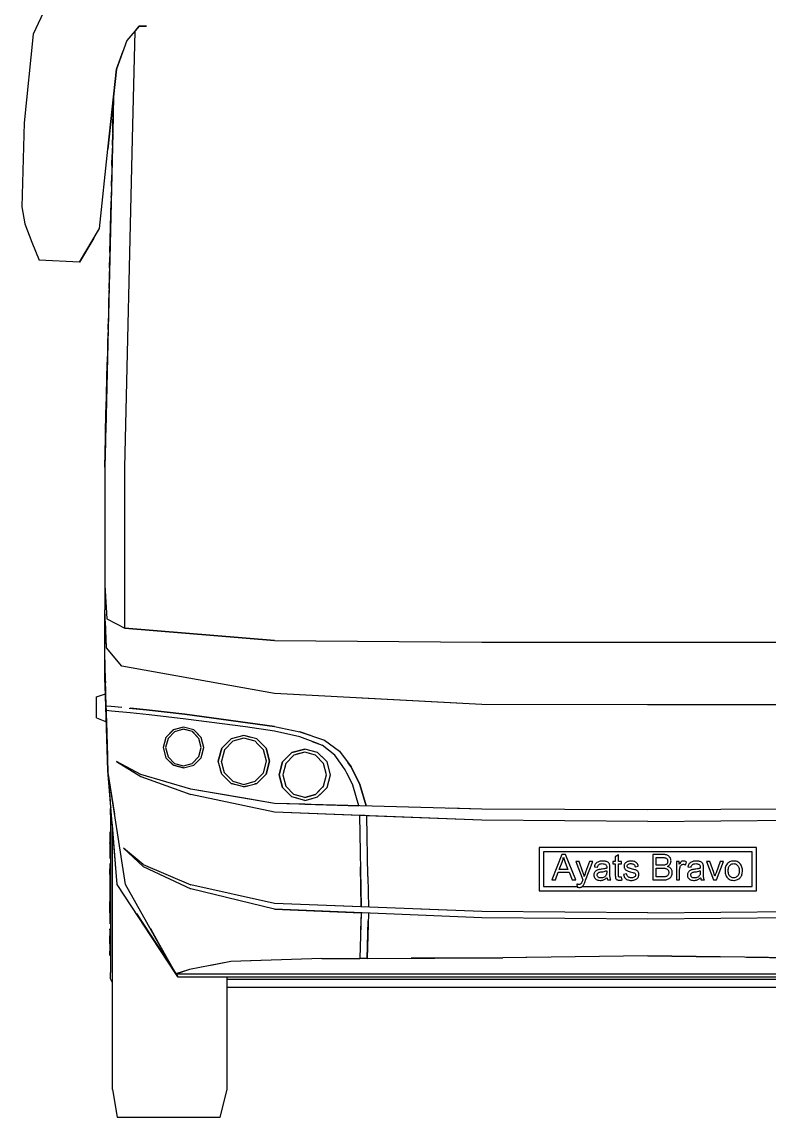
# Model space of a CAD drawing. Header units: millimetres. Extents: x 35403 to 155690, y 202798 to 276657.
# Drawn here: x 90919 to 92637, y 211573 to 214088 of the extents above; entities that cross this region are included whole.
import ezdxf

# ---------------------------------------------------------------- set-up
doc = ezdxf.new("R2010")
doc.units = ezdxf.units.MM

# ---------------------------------------------------------------- blocks, each defined once
blk = doc.blocks.new('A$C615F10F8')
for p, q in [((60.9, 2561.8), (26.2, 2487)), ((269.6, 2505.1), (241.3, 2472.1)), ((254.4, 2246.4), (260.2, 2494.1)), ((254.4, 2246.4), (260.2, 2494.1)), ((260.2, 2494.2), (269.6, 2505.2)), ((286.6, 2505.4), (269.6, 2505.1)), ((269.6, 2505.2), (286.6, 2505.4)), ((26.2, 2487), (5.3, 2283.7)), ((241.3, 2472.1), (217.2, 2406.7)), ((217.1, 2406.7), (232.6, 2448.5)), ((217.2, 2406.7), (197.9, 2222.7)), ((197.9, 2222.7), (217.1, 2406.7)), ((210.4, 2341.7), (192.7, 1577.9)), ((210.6, 2344.4), (208.7, 2260.6)), ((208.7, 2260.7), (210.6, 2344.2)), ((209.9, 2337.6), (209.7, 2326.3)), ((209.2, 2305.1), (208.6, 2279.3)), ((5.3, 2283.7), (0, 2090.5)), ((208.7, 2260.6), (190.7, 1492)), ((208.7, 2260.6), (190.7, 1492.1)), ((208.1, 2258.1), (207.5, 2232.3)), ((208.7, 2260.6), (208.7, 2260.7)), ((208.7, 2260.6), (208.7, 2259.3)), ((236.7, 1492), (254.4, 2246.4)), ((236.8, 1492), (254.4, 2246.4)), ((178.3, 2040.5), (197.9, 2222.7)), ((207, 2211), (206.3, 2185.2)), ((205.9, 2164), (205.3, 2138.2)), ((205.9, 2142.6), (205.9, 2141.1)), ((204.8, 2116.9), (204.2, 2091.2)), ((205.2, 2113.7), (204.3, 2075.5)), ((205.2, 2112.6), (205.3, 2114.8)), ((0, 2090.5), (7, 2051.5)), ((202.2, 1985.9), (205, 2102.8)), ((203.7, 2069.9), (203.1, 2044.1)), ((204.3, 2075.5), (203.2, 2024.9)), ((7, 2051.5), (22.6, 2009.2)), ((132.3, 1963.4), (178.3, 2040.5)), ((165.4, 2018.8), (132.3, 1963.3)), ((202.6, 2022.9), (202, 1997.1)), ((22.6, 2009.2), (39.6, 1967.7)), ((39.6, 1967.6), (39.4, 1968.3)), ((132.3, 1963.3), (39.6, 1967.6)), ((202.3, 1985.9), (200.9, 1927.8)), ((201.5, 1975.8), (200.9, 1950)), ((200.9, 1927.8), (199.6, 1870.9)), ((200.4, 1928.8), (199.8, 1903)), ((200.9, 1928.8), (200.9, 1927.8)), ((199.6, 1870.9), (196.3, 1733.4)), ((199.3, 1881.8), (198.7, 1856)), ((198.2, 1834.7), (197.6, 1809)), ((197.1, 1787.7), (196.5, 1761.9)), ((196, 1740.7), (195.4, 1714.9)), ((196.3, 1733.4), (195.2, 1685.5)), ((195.4, 1694.2), (196.3, 1733.4)), ((190.7, 1492.9), (195.4, 1694.2)), ((194.9, 1693.6), (194.3, 1667.8)), ((194.7, 1662.5), (194.7, 1663.7)), ((193.2, 1640.4), (191.7, 1577.7)), ((193.8, 1646.6), (193.2, 1620.8)), ((192.7, 1599.5), (192.1, 1573.7)), ((192.5, 1566.7), (192.2, 1556.2)), ((192.5, 1566.8), (192.5, 1566.7)), ((192.7, 1577.9), (192.7, 1575.9)), ((191.6, 1552.5), (191, 1526.8)), ((192, 1546.2), (191, 1506.2)), ((192.2, 1556.2), (192, 1546.2)), ((192.3, 1559.1), (192.3, 1558.3)), ((190.7, 1492.9), (190.9, 1499.4)), ((190.7, 1492.9), (190.7, 1492.1)), ((190.7, 1492.1), (190.7, 1492)), ((190.7, 1492.1), (190.7, 1492.1)), ((190.7, 1492), (190.7, 1492)), ((190.7, 1492), (190.7, 1492)), ((190.7, 1492), (190.7, 1221.5)), ((190.9, 1499.4), (191, 1506.2)), ((236.7, 1122.6), (236.7, 1492)), ((236.8, 1122.6), (236.8, 1492)), ((190.7, 1221.5), (195.4, 1144.3)), ((190.7, 1221.5), (190.7, 1165.2)), ((190.7, 1066.1), (190.7, 1165.2)), ((194.5, 1077.4), (190.7, 1165.2)), ((190.7, 1066), (190.7, 1165)), ((194.5, 1077.4), (191.9, 1138.6)), ((195.4, 1144.3), (236.7, 1122.6)), ((236.7, 1122.6), (580.8, 1094.5)), ((580.8, 1094.6), (236.8, 1122.6)), ((580.8, 1094.6), (1057.2, 1090.8)), ((580.8, 1094.5), (1057.2, 1090.8)), ((1057.2, 1090.8), (1224.8, 1090.6)), ((1057.2, 1090.8), (1438.4, 1090.4)), ((1438.4, 1090.4), (1819.6, 1090.8)), ((190.7, 1015.5), (190.7, 1066.1)), ((193.9, 944), (190.7, 1066)), ((229.9, 1035.4), (194.5, 1077.4)), ((229.9, 1035.4), (194.5, 1077.4)), ((190.1, 1042.9), (190.1, 1017.1)), ((580.8, 972.5), (229.9, 1035.4)), ((580.8, 972.6), (229.9, 1035.4)), ((190.7, 1015.5), (190.7, 1015.4)), ((190.7, 1015.5), (190.7, 1015.5)), ((190.7, 1015.5), (190.7, 1015.5)), ((197.8, 795.6), (190.7, 1015.4)), ((190.7, 1015.4), (190.7, 1015.3)), ((190.7, 1015.4), (192.5, 997.2)), ((197.8, 795.6), (190.7, 1015.3)), ((191, 1007.1), (190.7, 1015.3)), ((191, 1007.1), (191, 1007.4)), ((191, 1007.4), (191, 1007.4)), ((191, 1007.1), (192, 974.3)), ((192.1, 972.4), (191, 1007.1)), ((191.6, 1006.4), (192.2, 972.5)), ((190.7, 995.8), (191.4, 972.2)), ((192, 987), (191.8, 995.5)), ((192, 987), (192.2, 976)), ((171.2, 965.3), (192.1, 972.4)), ((171.2, 916.7), (171.2, 965.3)), ((191.9, 977.7), (191.9, 977.6)), ((192.1, 972.4), (193.2, 972.8)), ((192.1, 972.5), (192.1, 972.4)), ((580.8, 972.6), (580.9, 972.5)), ((1057.2, 947.5), (580.8, 972.5)), ((1057.2, 947.5), (781.2, 962)), ((205.2, 943), (193.9, 944)), ((194.2, 933.6), (194, 944)), ((194.2, 907.8), (194.2, 934)), ((206.3, 932.5), (194.2, 933.6)), ((199.9, 933.1), (194.2, 933.6)), ((197.8, 795.6), (194.2, 933.6)), ((230, 940.6), (205.2, 943)), ((206.3, 932.5), (206.2, 932.5)), ((248.5, 928.4), (206.3, 932.5)), ((248.5, 928.4), (206.3, 932.5)), ((246.7, 939.1), (286, 935)), ((286, 935.1), (248.7, 938.9)), ((374.2, 925.1), (286, 935.1)), ((286, 935), (374.1, 925)), ((1438.4, 947.1), (1057.2, 947.5)), ((1438.4, 947.1), (1057.2, 947.5)), ((1438.4, 947.1), (1819.6, 947.5)), ((1819.6, 947.5), (1438.4, 947.1)), ((171.2, 916.7), (194.2, 907.4)), ((194.2, 908.3), (195.6, 865)), ((195.6, 865), (194.2, 908.2)), ((194.2, 907.8), (196.8, 827.9)), ((194.2, 907.4), (194.2, 907.8)), ((292.4, 923.7), (248.5, 928.4)), ((292.4, 923.7), (248.5, 928.4)), ((376.7, 913.8), (292.4, 923.7)), ((376.7, 913.8), (292.4, 923.7)), ((374.1, 925), (580.8, 897.3)), ((580.8, 897.3), (374.2, 925.1)), ((513.6, 896), (376.7, 913.8)), ((513.6, 896), (376.7, 913.8)), ((193.7, 901.7), (194.6, 876)), ((348.1, 889.2), (330.9, 872)), ((348, 889.2), (330.9, 872)), ((350.9, 885), (335.9, 869.6)), ((350.9, 885), (335.9, 869.6)), ((371.4, 895.5), (348, 889.2)), ((371.5, 895.4), (348.1, 889.2)), ((371.4, 890.7), (350.9, 885)), ((371.4, 890.8), (362.7, 888.3)), ((394.9, 889.2), (371.4, 895.5)), ((391.9, 885.2), (371.4, 890.8)), ((372.8, 890.4), (371.4, 890.7)), ((394.9, 889.2), (371.5, 895.4)), ((391.9, 885.2), (372.8, 890.4)), ((406.9, 869.8), (391.9, 885.2)), ((406.8, 869.8), (391.9, 885.2)), ((406.9, 869.8), (391.9, 885.1)), ((412, 872), (394.9, 889.2)), ((405.5, 878.6), (394.9, 889.2)), ((580.8, 886.1), (513.6, 896)), ((580.8, 886.1), (513.6, 896)), ((580.8, 897.3), (638.7, 884.7)), ((638.7, 873.2), (580.8, 886.1)), ((580.8, 886.1), (580.9, 886.1)), ((638.7, 884.7), (695.5, 865.4)), ((663.1, 876.4), (638.7, 884.7)), ((195.7, 864), (195.6, 865)), ((195.6, 865), (197.8, 795.6)), ((196.3, 855.6), (195.6, 865)), ((330.9, 872), (324.7, 848.6)), ((335.9, 869.6), (330.4, 848.6)), ((335.9, 869.6), (330.4, 848.6)), ((335.9, 869.6), (330.4, 848.6)), ((330.9, 872), (330.9, 872)), ((337.5, 871.2), (335.9, 869.6)), ((412.3, 848.8), (406.8, 869.8)), ((412.3, 848.8), (406.9, 869.8)), ((412.3, 848.8), (406.9, 869.8)), ((418.3, 848.6), (412, 872)), ((418.3, 848.6), (413.8, 865.3)), ((480.8, 868.5), (459.2, 846.9)), ((459.2, 846.9), (470.6, 858.3)), ((484.6, 863.3), (465.7, 843.8)), ((510.3, 876.4), (480.8, 868.5)), ((510.3, 870.4), (484.6, 863.3)), ((539.7, 868.5), (510.2, 876.4)), ((526.1, 872.1), (510.3, 876.4)), ((527.5, 865.6), (510.3, 870.4)), ((536.1, 863.3), (510.3, 870.4)), ((542.4, 856.7), (536.1, 863.3)), ((539.7, 868.5), (561.3, 846.9)), ((554.9, 843.8), (542.4, 856.7)), ((561.3, 846.9), (546, 862.3)), ((682, 857.2), (638.7, 873.2)), ((667, 862.8), (690.3, 854.2)), ((695.5, 865.4), (729.9, 840.2)), ((195.3, 854.7), (196.1, 828.9)), ((196.6, 832.3), (196.7, 832.2)), ((324.7, 848.6), (324.6, 848.6)), ((324.6, 848.6), (330.9, 825.2)), ((324.7, 848.6), (330.9, 825.2)), ((330.4, 848.6), (335.9, 827.6)), ((330.4, 848.6), (335.9, 827.6)), ((330.4, 848.6), (335.9, 827.6)), ((406.7, 827.8), (412.3, 848.8)), ((406.7, 827.8), (412.3, 848.8)), ((412, 825.2), (418.3, 848.6)), ((413.2, 829.7), (418.3, 848.6)), ((459.2, 846.9), (451.2, 817.4)), ((451.3, 817.4), (459.2, 846.9)), ((465.7, 843.8), (458.8, 817.2)), ((465.8, 843.8), (458.9, 817.2)), ((465.8, 843.8), (465.8, 843.8)), ((561.8, 817.3), (554.9, 843.8)), ((561.8, 817.3), (554.9, 843.8)), ((569.2, 817.4), (561.3, 846.9)), ((561.3, 846.9), (569.2, 817.4)), ((620.7, 837.3), (599.1, 815.7)), ((620.7, 837.2), (599.1, 815.7)), ((624.9, 831.1), (606.4, 812.1)), ((624.8, 831.1), (607.4, 813)), ((650.2, 845.1), (620.7, 837.2)), ((620.7, 837.3), (650.2, 845.1)), ((624.9, 831.1), (624.8, 831.1)), ((650, 838.1), (624.9, 831.1)), ((650, 838.1), (631.9, 833.1)), ((675.1, 831.1), (650, 838.1)), ((661.5, 834.9), (650, 838.1)), ((650, 838.1), (650, 838.1)), ((679.7, 837.2), (650.2, 845.1)), ((679.6, 837.3), (650.2, 845.1)), ((693.5, 812.1), (675.1, 831.1)), ((701.2, 815.7), (679.6, 837.3)), ((696.7, 820.2), (679.7, 837.2)), ((719.1, 831.1), (690.3, 854.2)), ((736.3, 807.3), (719.1, 831.1)), ((729.9, 840.2), (756.9, 804.3)), ((196.8, 827.6), (196.8, 827.9)), ((196.8, 827.9), (196.8, 827.5)), ((196.8, 827.5), (196.8, 827.1)), ((196.8, 807.7), (198.3, 781.9)), ((273.2, 786.9), (217.8, 816.7)), ((217.8, 816.7), (273.2, 781.9)), ((348.1, 808.1), (330.9, 825.2)), ((330.9, 825.2), (348, 808.1)), ((350.8, 812.2), (335.9, 827.6)), ((350.8, 812.2), (335.9, 827.6)), ((371.4, 801.8), (348, 808.1)), ((348.1, 808.1), (371.5, 801.8)), ((350.8, 812.2), (371.3, 806.7)), ((350.8, 812.2), (350.8, 812.2)), ((371.3, 806.7), (391.7, 812.3)), ((371.4, 801.8), (394.9, 808.1)), ((371.5, 801.8), (394.9, 808.1)), ((391.7, 812.3), (406.7, 827.8)), ((391.7, 812.3), (406.7, 827.8)), ((391.7, 812.3), (391.7, 812.4)), ((391.7, 812.3), (391.7, 812.3)), ((394.9, 808.1), (412, 825.2)), ((406.5, 827.5), (406.7, 827.8)), ((412, 825.2), (412, 825.2)), ((451.2, 817.4), (451.2, 817.4)), ((454.1, 807), (451.3, 817.4)), ((459.2, 787.9), (454.1, 807)), ((465.7, 790.6), (458.8, 817.2)), ((462.1, 804.7), (458.9, 817.2)), ((554.9, 790.7), (561.8, 817.3)), ((554.9, 790.7), (561.8, 817.3)), ((561.3, 787.9), (569.2, 817.4)), ((569.2, 817.4), (561.3, 787.9)), ((599.1, 815.7), (591.2, 786.2)), ((591.2, 786.2), (599.1, 815.7)), ((606.4, 812.1), (599.7, 786)), ((700.2, 786.1), (693.5, 812.1)), ((700.2, 786), (693.5, 812.1)), ((709.1, 786.2), (701.2, 815.7)), ((743.1, 797.8), (726.9, 820.3)), ((756.9, 804.3), (749.3, 814.3)), ((213.4, 695.7), (197.8, 795.6)), ((200.8, 759.1), (197.8, 795.6)), ((197.8, 795.6), (197.8, 795.6)), ((238.4, 534.4), (197.8, 795.6)), ((219.2, 534.4), (197.8, 795.6)), ((387.9, 752.8), (273.2, 786.9)), ((273.2, 781.9), (387.9, 740.7)), ((459.2, 787.9), (456.8, 796.7)), ((459.2, 787.9), (480.8, 766.4)), ((480.8, 766.3), (459.2, 787.9)), ((465.7, 790.7), (462.1, 804.7)), ((465.7, 790.7), (473, 783.1)), ((465.7, 790.6), (484.5, 771.2)), ((484.5, 771.2), (473, 783.1)), ((536, 771.2), (554.9, 790.7)), ((536, 771.2), (548.2, 783.8)), ((539.7, 766.4), (561.3, 787.9)), ((539.7, 766.3), (561.3, 787.9)), ((591.2, 786.2), (599.1, 756.7)), ((599.1, 756.7), (591.2, 786.2)), ((599.7, 786), (599.7, 786)), ((599.7, 786), (606.4, 760)), ((693.5, 760), (700.2, 786.1)), ((693.5, 760), (700.2, 786)), ((700.2, 786.1), (700.2, 786.1)), ((701.2, 756.7), (709.1, 786.2)), ((760.2, 762.3), (743.1, 797.8)), ((760.2, 762.3), (747.2, 789.3)), ((756.9, 804.3), (776.4, 764)), ((776.4, 764), (756.9, 804.3)), ((200, 760.6), (202.1, 734.8)), ((480.8, 766.4), (488.2, 764.3)), ((510.2, 758.4), (480.8, 766.3)), ((484.5, 771.2), (510.3, 764.1)), ((519.9, 761), (510.2, 758.4)), ((510.3, 764.1), (536, 771.2)), ((510.3, 764.1), (536, 771.2)), ((510.3, 758.4), (539.7, 766.4)), ((539.7, 766.3), (535.3, 765.2)), ((599.1, 756.7), (620.7, 735.1)), ((620.7, 735.1), (599.1, 756.7)), ((606.4, 760), (624.8, 740.9)), ((675.1, 741), (693.5, 760)), ((675.1, 740.9), (693.5, 760)), ((684.4, 739.9), (701.2, 756.7)), ((691.6, 758), (693.5, 760)), ((699.2, 754.6), (701.2, 756.7)), ((774.2, 715.1), (760.2, 762.3)), ((774.2, 715.1), (760.2, 762.3)), ((790.9, 714.6), (776.4, 764)), ((776.4, 764), (790.9, 714.6)), ((202.7, 736.4), (202.7, 736.7)), ((204.7, 711.3), (202.7, 736.4)), ((506.3, 732.9), (387.9, 752.8)), ((580.8, 720.4), (387.9, 752.8)), ((580.8, 700.1), (387.9, 740.7)), ((580.8, 720.4), (506.3, 732.9)), ((650.2, 727.2), (620.7, 735.1)), ((631.6, 732.2), (620.7, 735.1)), ((650, 733.9), (624.8, 741)), ((639.6, 736.8), (624.8, 740.9)), ((650, 734), (639.6, 736.8)), ((650, 733.9), (675.1, 741)), ((675.1, 740.9), (650, 734)), ((650, 734), (675.1, 740.9)), ((650.2, 727.2), (674.4, 733.7)), ((665.1, 731.2), (679.6, 735.1)), ((675.1, 740.9), (685.8, 752)), ((679.6, 735.1), (692.9, 748.4)), ((204.7, 711.4), (203.3, 708.8)), ((203.3, 693.9), (203.3, 708.8)), ((650.5, 718.5), (580.8, 720.4)), ((1057.2, 707.4), (580.8, 720.4)), ((650.2, 727.2), (656.3, 728.9)), ((650.5, 718.5), (774.2, 715.1)), ((1057.2, 707.4), (979.4, 709.5)), ((1438.4, 705.6), (1057.2, 707.4)), ((1819.6, 707.4), (1438.4, 705.6)), ((203.3, 693.9), (203.3, 651.5)), ((775.8, 692.8), (580.8, 700.1)), ((1057.2, 682.2), (580.8, 700.1)), ((788, 692.3), (775.8, 692.8)), ((775.8, 692.8), (779.8, 482.9)), ((1057.2, 682.2), (792.5, 692.1)), ((795.3, 552.2), (792.5, 692.1)), ((1438.4, 679), (1057.2, 682.2)), ((1438.4, 679), (1819.6, 682.2)), ((202.3, 655.1), (202.3, 645.1)), ((208.1, 670.7), (207.6, 676.8)), ((208, 670.7), (207.9, 672.6)), ((216.2, 571.5), (208, 670.7)), ((208.4, 513), (208.4, 666.4)), ((202.3, 645.1), (202.3, 630.1)), ((202.3, 628), (202.3, 630.1)), ((203.3, 651.5), (203.3, 588)), ((202.3, 628), (202.3, 609.7)), ((202.3, 609.7), (202.3, 593.6)), ((278.7, 575.7), (233.2, 617.8)), ((278.7, 580.2), (233.2, 617.8)), ((1688.4, 619.4), (1188.4, 619.4)), ((1188.4, 619.4), (1188.4, 519.9)), ((1678.4, 609.3), (1198.4, 609.3)), ((1198.4, 609.3), (1198.4, 529.8)), ((1678.4, 529.8), (1678.4, 609.3)), ((1688.4, 519.9), (1688.4, 619.4)), ((202.3, 582.2), (202.3, 572.9)), ((203.3, 588), (203.3, 513)), ((278.7, 580.2), (387.9, 533.1)), ((1240.7, 603.2), (1218, 544.6)), ((1235, 568.6), (1241.5, 585.8)), ((1249.1, 603.2), (1240.7, 603.2)), ((1241.5, 585.8), (1242.2, 588)), ((1242.2, 588), (1242.9, 590.3)), ((1242.9, 590.3), (1243.6, 592.5)), ((1243.6, 592.5), (1244.1, 594.8)), ((1244.1, 594.8), (1244.6, 597)), ((1244.6, 597), (1245.1, 595.4)), ((1245.1, 595.4), (1245.7, 593.6)), ((1245.7, 593.6), (1246.4, 591.6)), ((1246.4, 591.6), (1247.1, 589.5)), ((1247.1, 589.5), (1247.9, 587.3)), ((1247.9, 587.3), (1248.8, 584.9)), ((1248.8, 584.9), (1255, 568.6)), ((1273.1, 544.6), (1249.1, 603.2)), ((1280.4, 587.1), (1272.7, 587.1)), ((1272.7, 587.1), (1288.9, 544.5)), ((1289.3, 562.5), (1280.4, 587.1)), ((1304.5, 587.1), (1295.4, 562.3)), ((1295.6, 543.8), (1311.7, 587.1)), ((1311.7, 587.1), (1304.5, 587.1)), ((1316.9, 579), (1316.1, 577.1)), ((1317.7, 580.7), (1316.9, 579)), ((1318.8, 582.2), (1317.7, 580.7)), ((1320, 583.5), (1318.8, 582.2)), ((1321.5, 584.7), (1320, 583.5)), ((1323.2, 585.7), (1321.5, 584.7)), ((1325.1, 586.5), (1323.2, 585.7)), ((1324.1, 577.8), (1325.1, 579.2)), ((1326.9, 587), (1325.1, 586.5)), ((1325.1, 579.2), (1326.3, 580.3)), ((1326.3, 580.3), (1327.6, 581)), ((1328.7, 587.5), (1326.9, 587)), ((1327.6, 581), (1329.3, 581.6)), ((1330.6, 587.8), (1328.7, 587.5)), ((1329.3, 581.6), (1331.4, 581.9)), ((1332.7, 587.9), (1330.6, 587.8)), ((1331.4, 581.9), (1333.8, 582)), ((1334.8, 588), (1332.7, 587.9)), ((1333.8, 582), (1335.9, 581.9)), ((1336.9, 587.9), (1334.8, 588)), ((1335.9, 581.9), (1337.7, 581.6)), ((1338.9, 587.8), (1336.9, 587.9)), ((1337.7, 581.6), (1339.4, 581.1)), ((1340.6, 587.5), (1338.9, 587.8)), ((1339.4, 581.1), (1340.8, 580.5)), ((1342.3, 587.2), (1340.6, 587.5)), ((1340.8, 580.5), (1342, 579.6)), ((1342, 579.6), (1342.9, 578.5)), ((1343.7, 586.7), (1342.3, 587.2)), ((1342.9, 578.5), (1343.5, 577.2)), ((1345.3, 586), (1343.7, 586.7)), ((1346.7, 585.3), (1345.3, 586)), ((1347.8, 584.4), (1346.7, 585.3)), ((1348.7, 583.5), (1347.8, 584.4)), ((1349.5, 582.5), (1348.7, 583.5)), ((1350.1, 581.3), (1349.5, 582.5)), ((1350.6, 580), (1350.1, 581.3)), ((1351, 578.6), (1350.6, 580)), ((1351.1, 577.5), (1351, 578.6)), ((1363.7, 587.1), (1358.3, 587.1)), ((1358.3, 587.1), (1358.3, 581.4)), ((1358.3, 581.4), (1363.7, 581.4)), ((1370.9, 601.9), (1363.7, 597.6)), ((1363.7, 597.6), (1363.7, 587.1)), ((1363.7, 581.4), (1363.7, 557)), ((1370.9, 587.1), (1370.9, 601.9)), ((1378.1, 587.1), (1370.9, 587.1)), ((1370.9, 556.6), (1370.9, 581.4)), ((1370.9, 581.4), (1378.1, 581.4)), ((1378.1, 581.4), (1378.1, 587.1)), ((1384.4, 579.8), (1384, 578.5)), ((1385, 581), (1384.4, 579.8)), ((1385.7, 582.2), (1385, 581)), ((1386.6, 583.2), (1385.7, 582.2)), ((1387.5, 584.2), (1386.6, 583.2)), ((1388.6, 585), (1387.5, 584.2)), ((1389.5, 585.6), (1388.6, 585)), ((1390.6, 586.2), (1389.5, 585.6)), ((1391.8, 586.7), (1390.6, 586.2)), ((1390.9, 578), (1391.6, 579.3)), ((1391.6, 579.3), (1392.8, 580.4)), ((1393.2, 587.1), (1391.8, 586.7)), ((1392.8, 580.4), (1394.1, 581.1)), ((1394.7, 587.5), (1393.2, 587.1)), ((1394.1, 581.1), (1395.7, 581.7)), ((1396.2, 587.8), (1394.7, 587.5)), ((1395.7, 581.7), (1397.6, 582)), ((1397.8, 587.9), (1396.2, 587.8)), ((1397.6, 582), (1400, 582.1)), ((1399.4, 588), (1397.8, 587.9)), ((1401.4, 587.9), (1399.4, 588)), ((1400, 582.1), (1401.9, 581.9)), ((1403.3, 587.8), (1401.4, 587.9)), ((1401.9, 581.9), (1403.7, 581.6)), ((1405, 587.5), (1403.3, 587.8)), ((1403.7, 581.6), (1405.2, 581)), ((1406.7, 587.1), (1405, 587.5)), ((1405.2, 581), (1406.5, 580.2)), ((1406.5, 580.2), (1407.5, 579.2)), ((1408.3, 586.6), (1406.7, 587.1)), ((1407.5, 579.2), (1408.4, 578)), ((1410, 585.8), (1408.3, 586.6)), ((1411.6, 584.9), (1410, 585.8)), ((1412.8, 583.8), (1411.6, 584.9)), ((1413.9, 582.7), (1412.8, 583.8)), ((1414.7, 581.3), (1413.9, 582.7)), ((1415.4, 579.8), (1414.7, 581.3)), ((1416, 578), (1415.4, 579.8)), ((1472.3, 603.2), (1450.1, 603.2)), ((1450.1, 603.2), (1450.1, 544.6)), ((1457.9, 578.5), (1457.9, 596.3)), ((1457.9, 596.3), (1469.7, 596.3)), ((1470.7, 578.5), (1457.9, 578.5)), ((1469.7, 596.3), (1472.1, 596.2)), ((1473.1, 578.6), (1470.7, 578.5)), ((1472.1, 596.2), (1474.2, 596.1)), ((1474.9, 603.1), (1472.3, 603.2)), ((1475.1, 578.7), (1473.1, 578.6)), ((1474.2, 596.1), (1476, 596)), ((1477.3, 602.9), (1474.9, 603.1)), ((1476.8, 578.9), (1475.1, 578.7)), ((1476, 596), (1477.5, 595.7)), ((1478.1, 579.2), (1476.8, 578.9)), ((1479.4, 602.5), (1477.3, 602.9)), ((1477.5, 595.7), (1478.7, 595.4)), ((1479.5, 579.7), (1478.1, 579.2)), ((1478.7, 595.4), (1479.9, 594.9)), ((1481.4, 602), (1479.4, 602.5)), ((1480.7, 580.4), (1479.5, 579.7)), ((1479.9, 594.9), (1481, 594.3)), ((1481.8, 581.2), (1480.7, 580.4)), ((1481, 594.3), (1481.9, 593.4)), ((1483.1, 601.4), (1481.4, 602)), ((1482.6, 582.1), (1481.8, 581.2)), ((1481.9, 593.4), (1482.7, 592.4)), ((1483.3, 583.2), (1482.6, 582.1)), ((1482.7, 592.4), (1483.3, 591.2)), ((1484.7, 600.6), (1483.1, 601.4)), ((1483.3, 591.2), (1483.8, 590)), ((1483.8, 584.4), (1483.3, 583.2)), ((1483.8, 590), (1484, 588.7)), ((1484, 585.8), (1483.8, 584.4)), ((1484, 588.7), (1484.1, 587.3)), ((1484.1, 587.3), (1484, 585.8)), ((1486.1, 599.7), (1484.7, 600.6)), ((1487.4, 598.6), (1486.1, 599.7)), ((1486.6, 577.6), (1487.8, 578.7)), ((1488.5, 597.3), (1487.4, 598.6)), ((1487.8, 578.7), (1488.9, 579.8)), ((1489.5, 595.9), (1488.5, 597.3)), ((1488.9, 579.8), (1489.8, 581.1)), ((1490.5, 594.1), (1489.5, 595.9)), ((1489.8, 581.1), (1490.7, 582.8)), ((1491.2, 592.1), (1490.5, 594.1)), ((1490.7, 582.8), (1491.3, 584.5)), ((1491.7, 590.2), (1491.2, 592.1)), ((1491.3, 584.5), (1491.7, 586.3)), ((1491.8, 588.2), (1491.7, 590.2)), ((1491.7, 586.3), (1491.8, 588.2)), ((1510.8, 587.1), (1504.3, 587.1)), ((1504.3, 587.1), (1504.3, 544.6)), ((1510.8, 580.6), (1510.8, 587.1)), ((1512.1, 582.7), (1510.8, 580.6)), ((1513.2, 584.3), (1512.1, 582.7)), ((1514.4, 585.6), (1513.2, 584.3)), ((1514.3, 578.1), (1515.5, 579.1)), ((1515.4, 586.6), (1514.4, 585.6)), ((1516.9, 587.4), (1515.4, 586.6)), ((1515.5, 579.1), (1516.8, 579.9)), ((1516.8, 579.9), (1518.2, 580.4)), ((1518.4, 587.8), (1516.9, 587.4)), ((1518.2, 580.4), (1519.7, 580.5)), ((1520.1, 588), (1518.4, 587.8)), ((1519.7, 580.5), (1521, 580.5)), ((1521.9, 587.8), (1520.1, 588)), ((1521, 580.5), (1522.3, 580.2)), ((1523.8, 587.4), (1521.9, 587.8)), ((1522.3, 580.2), (1523.7, 579.7)), ((1523.7, 579.7), (1525, 579)), ((1525.6, 586.7), (1523.8, 587.4)), ((1525, 579), (1527.5, 585.7)), ((1527.5, 585.7), (1525.6, 586.7)), ((1531.9, 579), (1531.2, 577.1)), ((1532.8, 580.7), (1531.9, 579)), ((1533.8, 582.2), (1532.8, 580.7)), ((1535, 583.5), (1533.8, 582.2)), ((1536.5, 584.7), (1535, 583.5)), ((1538.2, 585.7), (1536.5, 584.7)), ((1540.2, 586.5), (1538.2, 585.7)), ((1539.2, 577.8), (1540.2, 579.2)), ((1541.9, 587), (1540.2, 586.5)), ((1540.2, 579.2), (1541.3, 580.3)), ((1541.3, 580.3), (1542.7, 581)), ((1543.7, 587.5), (1541.9, 587)), ((1542.7, 581), (1544.4, 581.6)), ((1545.7, 587.8), (1543.7, 587.5)), ((1544.4, 581.6), (1546.4, 581.9)), ((1547.7, 587.9), (1545.7, 587.8)), ((1546.4, 581.9), (1548.8, 582)), ((1549.9, 588), (1547.7, 587.9)), ((1548.8, 582), (1550.9, 581.9)), ((1552, 587.9), (1549.9, 588)), ((1550.9, 581.9), (1552.8, 581.6)), ((1553.9, 587.8), (1552, 587.9)), ((1552.8, 581.6), (1554.4, 581.1)), ((1555.7, 587.5), (1553.9, 587.8)), ((1554.4, 581.1), (1555.8, 580.5)), ((1557.3, 587.2), (1555.7, 587.5)), ((1555.8, 580.5), (1557, 579.6)), ((1557, 579.6), (1557.9, 578.5)), ((1558.7, 586.7), (1557.3, 587.2)), ((1557.9, 578.5), (1558.6, 577.2)), ((1560.3, 586), (1558.7, 586.7)), ((1561.7, 585.3), (1560.3, 586)), ((1562.8, 584.4), (1561.7, 585.3)), ((1563.8, 583.5), (1562.8, 584.4)), ((1564.5, 582.5), (1563.8, 583.5)), ((1565.1, 581.3), (1564.5, 582.5)), ((1565.6, 580), (1565.1, 581.3)), ((1566, 578.6), (1565.6, 580)), ((1566.2, 577.5), (1566, 578.6)), ((1580.6, 587.1), (1573, 587.1)), ((1573, 587.1), (1589.2, 544.6)), ((1589.8, 561.6), (1580.6, 587.1)), ((1604.7, 587.1), (1595.2, 561.1)), ((1596, 544.6), (1612.1, 587.1)), ((1612.1, 587.1), (1604.7, 587.1)), ((1619.2, 579.5), (1618, 577.3)), ((1620.7, 581.5), (1619.2, 579.5)), ((1622.4, 583.3), (1620.7, 581.5)), ((1624.3, 584.7), (1622.4, 583.3)), ((1626.3, 585.9), (1624.3, 584.7)), ((1628.5, 586.8), (1626.3, 585.9)), ((1626.8, 578), (1628.3, 579.4)), ((1628.3, 579.4), (1630, 580.6)), ((1630.8, 587.5), (1628.5, 586.8)), ((1630, 580.6), (1631.8, 581.4)), ((1633.3, 587.9), (1630.8, 587.5)), ((1631.8, 581.4), (1633.7, 581.9)), ((1635.8, 588), (1633.3, 587.9)), ((1633.7, 581.9), (1635.8, 582)), ((1638.7, 587.8), (1635.8, 588)), ((1635.8, 582), (1637.9, 581.9)), ((1637.9, 581.9), (1639.8, 581.4)), ((1641.3, 587.4), (1638.7, 587.8)), ((1639.8, 581.4), (1641.6, 580.6)), ((1643.8, 586.6), (1641.3, 587.4)), ((1641.6, 580.6), (1643.3, 579.4)), ((1643.3, 579.4), (1644.8, 578)), ((1646.1, 585.4), (1643.8, 586.6)), ((1648.3, 584), (1646.1, 585.4)), ((1650.2, 582.3), (1648.3, 584)), ((1651.7, 580.5), (1650.2, 582.3)), ((1653, 578.6), (1651.7, 580.5)), ((1654, 576.5), (1653, 578.6)), ((202.3, 572.9), (202.3, 570.3)), ((202.3, 556.9), (202.3, 570.3)), ((202.3, 556.9), (202.3, 537.4)), ((278.7, 575.7), (387.9, 524.2)), ((779.8, 482.9), (778.1, 574.5)), ((1226.3, 544.6), (1232.7, 562.3)), ((1232.7, 562.3), (1257.4, 562.3)), ((1255, 568.6), (1235, 568.6)), ((1257.4, 562.3), (1264.2, 544.6)), ((1290, 560.6), (1289.3, 562.5)), ((1290.6, 558.7), (1290, 560.6)), ((1291.2, 556.7), (1290.6, 558.7)), ((1291.8, 554.7), (1291.2, 556.7)), ((1292.4, 552.7), (1291.8, 554.7)), ((1292.9, 554.6), (1292.4, 552.7)), ((1293.5, 556.6), (1292.9, 554.6)), ((1294.1, 558.5), (1293.5, 556.6)), ((1294.7, 560.4), (1294.1, 558.5)), ((1295.4, 562.3), (1294.7, 560.4)), ((1314.4, 557.3), (1314.3, 555.8)), ((1314.3, 555.8), (1314.5, 553.7)), ((1314.7, 558.8), (1314.4, 557.3)), ((1314.5, 553.7), (1315, 551.8)), ((1315.1, 560.2), (1314.7, 558.8)), ((1315.8, 561.5), (1315.1, 560.2)), ((1316.1, 577.1), (1315.6, 574.9)), ((1315.6, 574.9), (1322.7, 574)), ((1316.5, 562.7), (1315.8, 561.5)), ((1317.4, 563.8), (1316.5, 562.7)), ((1318.4, 564.8), (1317.4, 563.8)), ((1319.5, 565.6), (1318.4, 564.8)), ((1320.7, 566.4), (1319.5, 565.6)), ((1322, 567), (1320.7, 566.4)), ((1323.3, 567.5), (1322, 567)), ((1322.1, 556), (1322.2, 557.2)), ((1322.2, 554.6), (1322.1, 556)), ((1322.2, 557.2), (1322.5, 558.3)), ((1322.6, 553.4), (1322.2, 554.6)), ((1322.5, 558.3), (1323.1, 559.4)), ((1323.3, 552.2), (1322.6, 553.4)), ((1322.7, 574), (1323.3, 576.1)), ((1323.1, 559.4), (1323.8, 560.4)), ((1323.3, 576.1), (1324.1, 577.8)), ((1324.7, 568), (1323.3, 567.5)), ((1323.8, 560.4), (1324.8, 561.1)), ((1325.9, 568.3), (1324.7, 568)), ((1324.8, 561.1), (1325.9, 561.7)), ((1327.4, 568.5), (1325.9, 568.3)), ((1325.9, 561.7), (1327, 562.1)), ((1327, 562.1), (1328.4, 562.5)), ((1329.1, 568.8), (1327.4, 568.5)), ((1328.4, 562.5), (1330.2, 562.9)), ((1331.1, 569.1), (1329.1, 568.8)), ((1330.2, 562.9), (1332.2, 563.2)), ((1333.9, 569.4), (1331.1, 569.1)), ((1332.2, 563.2), (1335.2, 563.6)), ((1336.4, 569.8), (1333.9, 569.4)), ((1335.2, 563.6), (1337.9, 564.2)), ((1338.7, 570.2), (1336.4, 569.8)), ((1337.9, 564.2), (1340.2, 564.7)), ((1340.7, 570.6), (1338.7, 570.2)), ((1340.2, 564.7), (1342.3, 565.3)), ((1342.5, 571.1), (1340.7, 570.6)), ((1342, 554.6), (1340.9, 553.3)), ((1342.9, 556.1), (1342, 554.6)), ((1342.3, 565.3), (1344, 565.9)), ((1344, 571.5), (1342.5, 571.1)), ((1343.4, 557.4), (1342.9, 556.1)), ((1343.7, 559.1), (1343.4, 557.4)), ((1343.5, 577.2), (1343.9, 575.4)), ((1343.9, 561), (1343.7, 559.1)), ((1343.9, 575.4), (1344.1, 573.4)), ((1344, 563.3), (1343.9, 561)), ((1344.1, 573.4), (1344, 572.7)), ((1344, 572.7), (1344, 571.5)), ((1344, 565.9), (1344, 563.3)), ((1351.2, 576), (1351.1, 577.5)), ((1351.3, 574.2), (1351.2, 576)), ((1351.3, 572), (1351.3, 574.2)), ((1351.3, 562.4), (1351.3, 572)), ((1351.3, 559.3), (1351.3, 562.4)), ((1351.4, 556.5), (1351.3, 559.3)), ((1351.5, 554.2), (1351.4, 556.5)), ((1351.5, 552.3), (1351.5, 554.2)), ((1363.7, 557), (1363.7, 554.6)), ((1363.7, 554.6), (1363.8, 552.5)), ((1370.9, 554.8), (1370.9, 556.6)), ((1371.1, 553.5), (1370.9, 554.8)), ((1371.3, 552.6), (1371.1, 553.5)), ((1389.7, 558.4), (1382.5, 557.3)), ((1382.5, 557.3), (1383.1, 554.7)), ((1383.1, 554.7), (1384, 552.4)), ((1383.8, 577.2), (1383.7, 575.8)), ((1383.7, 575.8), (1383.8, 574.2)), ((1384, 578.5), (1383.8, 577.2)), ((1383.8, 574.2), (1384.1, 572.8)), ((1384.1, 572.8), (1384.6, 571.4)), ((1384.6, 571.4), (1385.3, 570.1)), ((1385.3, 570.1), (1386.2, 568.8)), ((1386.2, 568.8), (1387.2, 567.8)), ((1387.2, 567.8), (1388.5, 566.8)), ((1388.5, 566.8), (1390, 566)), ((1390.1, 556.4), (1389.7, 558.4)), ((1390, 566), (1391.4, 565.4)), ((1390.8, 554.6), (1390.1, 556.4)), ((1390.7, 576.6), (1390.9, 578)), ((1390.8, 575.7), (1390.7, 576.6)), ((1391.1, 574.9), (1390.8, 575.7)), ((1391.8, 553.1), (1390.8, 554.6)), ((1391.6, 574.1), (1391.1, 574.9)), ((1391.4, 565.4), (1393.2, 564.8)), ((1392.3, 573.4), (1391.6, 574.1)), ((1393.2, 572.7), (1392.3, 573.4)), ((1394.4, 572.2), (1393.2, 572.7)), ((1393.2, 564.8), (1395.4, 564.1)), ((1395.2, 571.9), (1394.4, 572.2)), ((1396.5, 571.5), (1395.2, 571.9)), ((1395.4, 564.1), (1398, 563.3)), ((1398.4, 571), (1396.5, 571.5)), ((1398, 563.3), (1401, 562.6)), ((1400.8, 570.3), (1398.4, 571)), ((1403.6, 569.6), (1400.8, 570.3)), ((1401, 562.6), (1403.7, 561.9)), ((1406.2, 568.8), (1403.6, 569.6)), ((1403.7, 561.9), (1405.8, 561.2)), ((1405.8, 561.2), (1407.4, 560.6)), ((1408.3, 568.2), (1406.2, 568.8)), ((1407.4, 560.6), (1408.4, 560.1)), ((1410.1, 567.6), (1408.3, 568.2)), ((1408.4, 578), (1408.9, 576.7)), ((1408.4, 560.1), (1409.6, 559.1)), ((1408.9, 576.7), (1409.3, 575.1)), ((1409.9, 553.8), (1409.2, 552.6)), ((1409.3, 575.1), (1416.4, 576.1)), ((1409.6, 559.1), (1410.3, 557.8)), ((1410.4, 555), (1409.9, 553.8)), ((1411.5, 567), (1410.1, 567.6)), ((1410.3, 557.8), (1410.5, 556.3)), ((1410.5, 556.3), (1410.4, 555)), ((1412.9, 566.3), (1411.5, 567)), ((1414.2, 565.4), (1412.9, 566.3)), ((1415.3, 564.4), (1414.2, 565.4)), ((1416.2, 563.2), (1415.3, 564.4)), ((1416.4, 576.1), (1416, 578)), ((1417, 561.9), (1416.2, 563.2)), ((1416.8, 551.9), (1417.4, 553.6)), ((1417.5, 560.4), (1417, 561.9)), ((1417.4, 553.6), (1417.8, 555.3)), ((1417.9, 558.8), (1417.5, 560.4)), ((1417.8, 555.3), (1418, 557.1)), ((1418, 557.1), (1417.9, 558.8)), ((1457.9, 551.5), (1457.9, 571.6)), ((1457.9, 571.6), (1471.6, 571.6)), ((1471.6, 571.6), (1473.7, 571.6)), ((1473.7, 571.6), (1475.7, 571.5)), ((1475.7, 571.5), (1477.4, 571.3)), ((1477.4, 571.3), (1478.9, 571)), ((1478.9, 571), (1480.2, 570.6)), ((1480.2, 570.6), (1481.6, 570.1)), ((1482.5, 553.4), (1481.2, 552.7)), ((1481.6, 570.1), (1482.9, 569.3)), ((1483.6, 554.2), (1482.5, 553.4)), ((1482.9, 569.3), (1484, 568.4)), ((1483.6, 575.8), (1485.1, 576.6)), ((1485.6, 575), (1483.6, 575.8)), ((1484.6, 555.3), (1483.6, 554.2)), ((1484, 568.4), (1484.9, 567.3)), ((1485.5, 556.6), (1484.6, 555.3)), ((1484.9, 567.3), (1485.7, 566)), ((1485.1, 576.6), (1486.6, 577.6)), ((1486, 557.7), (1485.5, 556.6)), ((1487.4, 574.2), (1485.6, 575)), ((1485.7, 566), (1486.2, 564.6)), ((1486.3, 558.9), (1486, 557.7)), ((1486.2, 564.6), (1486.5, 563.1)), ((1486.6, 560.2), (1486.3, 558.9)), ((1486.5, 563.1), (1486.6, 561.6)), ((1486.6, 561.6), (1486.6, 560.2)), ((1489.1, 573.1), (1487.4, 574.2)), ((1490.5, 571.9), (1489.1, 573.1)), ((1491.8, 570.4), (1490.5, 571.9)), ((1492.8, 568.9), (1491.8, 570.4)), ((1492, 552.2), (1492.9, 553.9)), ((1493.6, 567.2), (1492.8, 568.9)), ((1492.9, 553.9), (1493.7, 555.7)), ((1494.2, 565.4), (1493.6, 567.2)), ((1493.7, 555.7), (1494.2, 557.6)), ((1494.5, 563.6), (1494.2, 565.4)), ((1494.2, 557.6), (1494.6, 559.5)), ((1494.7, 561.6), (1494.5, 563.6)), ((1494.6, 559.5), (1494.7, 561.6)), ((1511.6, 568.6), (1511.8, 570.3)), ((1511.6, 566.8), (1511.6, 568.6)), ((1511.6, 544.6), (1511.6, 566.8)), ((1511.8, 570.3), (1512, 572)), ((1512, 572), (1512.4, 573.6)), ((1512.4, 573.6), (1512.8, 575.2)), ((1512.8, 575.2), (1513.4, 576.7)), ((1513.4, 576.7), (1514.3, 578.1)), ((1529.5, 557.3), (1529.4, 555.8)), ((1529.4, 555.8), (1529.5, 553.7)), ((1529.7, 558.8), (1529.5, 557.3)), ((1529.5, 553.7), (1530, 551.8)), ((1530.2, 560.2), (1529.7, 558.8)), ((1530.8, 561.5), (1530.2, 560.2)), ((1531.2, 577.1), (1530.6, 574.9)), ((1530.6, 574.9), (1537.7, 574)), ((1531.6, 562.7), (1530.8, 561.5)), ((1532.5, 563.8), (1531.6, 562.7)), ((1533.4, 564.8), (1532.5, 563.8)), ((1534.5, 565.6), (1533.4, 564.8)), ((1535.7, 566.4), (1534.5, 565.6)), ((1537, 567), (1535.7, 566.4)), ((1538.3, 567.5), (1537, 567)), ((1537.1, 556), (1537.2, 557.2)), ((1537.3, 554.6), (1537.1, 556)), ((1537.2, 557.2), (1537.6, 558.3)), ((1537.7, 553.4), (1537.3, 554.6)), ((1537.6, 558.3), (1538.1, 559.4)), ((1537.7, 574), (1538.4, 576.1)), ((1538.4, 552.2), (1537.7, 553.4)), ((1538.1, 559.4), (1538.9, 560.4)), ((1539.7, 568), (1538.3, 567.5)), ((1538.4, 576.1), (1539.2, 577.8)), ((1538.9, 560.4), (1539.8, 561.1)), ((1540.9, 568.3), (1539.7, 568)), ((1539.8, 561.1), (1541, 561.7)), ((1542.4, 568.5), (1540.9, 568.3)), ((1541, 561.7), (1542.1, 562.1)), ((1542.1, 562.1), (1543.5, 562.5)), ((1544.2, 568.8), (1542.4, 568.5)), ((1543.5, 562.5), (1545.2, 562.9)), ((1546.2, 569.1), (1544.2, 568.8)), ((1545.2, 562.9), (1547.3, 563.2)), ((1549, 569.4), (1546.2, 569.1)), ((1547.3, 563.2), (1550.3, 563.6)), ((1551.5, 569.8), (1549, 569.4)), ((1550.3, 563.6), (1552.9, 564.2)), ((1553.8, 570.2), (1551.5, 569.8)), ((1552.9, 564.2), (1555.3, 564.7)), ((1555.8, 570.6), (1553.8, 570.2)), ((1555.3, 564.7), (1557.3, 565.3)), ((1557.5, 571.1), (1555.8, 570.6)), ((1557, 554.6), (1555.9, 553.3)), ((1557.9, 556.1), (1557, 554.6)), ((1557.3, 565.3), (1559.1, 565.9)), ((1559.1, 571.5), (1557.5, 571.1)), ((1558.4, 557.4), (1557.9, 556.1)), ((1558.8, 559.1), (1558.4, 557.4)), ((1558.6, 577.2), (1559, 575.4)), ((1559, 561), (1558.8, 559.1)), ((1559, 575.4), (1559.1, 573.4)), ((1559.1, 563.3), (1559, 561)), ((1559.1, 573.4), (1559.1, 572.7)), ((1559.1, 572.7), (1559.1, 571.5)), ((1559.1, 565.9), (1559.1, 563.3)), ((1566.3, 576), (1566.2, 577.5)), ((1566.4, 574.2), (1566.3, 576)), ((1566.4, 572), (1566.4, 574.2)), ((1566.4, 562.4), (1566.4, 572)), ((1566.4, 559.3), (1566.4, 562.4)), ((1566.4, 556.5), (1566.4, 559.3)), ((1566.5, 554.2), (1566.4, 556.5)), ((1566.6, 552.3), (1566.5, 554.2)), ((1590.4, 560), (1589.8, 561.6)), ((1590.9, 558.3), (1590.4, 560)), ((1591.5, 556.6), (1590.9, 558.3)), ((1592, 554.8), (1591.5, 556.6)), ((1592.5, 553.1), (1592, 554.8)), ((1592.9, 554.5), (1592.5, 553.1)), ((1593.4, 556), (1592.9, 554.5)), ((1593.9, 557.6), (1593.4, 556)), ((1594.5, 559.3), (1593.9, 557.6)), ((1595.2, 561.1), (1594.5, 559.3)), ((1615.9, 569.1), (1615.8, 565.8)), ((1615.8, 565.8), (1615.9, 562.8)), ((1616.4, 572.1), (1615.9, 569.1)), ((1615.9, 562.8), (1616.3, 560.1)), ((1616.3, 560.1), (1616.8, 557.5)), ((1617, 574.8), (1616.4, 572.1)), ((1616.8, 557.5), (1617.6, 555.2)), ((1618, 577.3), (1617, 574.8)), ((1617.6, 555.2), (1618.6, 553)), ((1623.3, 565.8), (1623.4, 568.4)), ((1623.4, 563.2), (1623.3, 565.8)), ((1623.4, 568.4), (1623.7, 570.8)), ((1623.7, 560.8), (1623.4, 563.2)), ((1623.7, 570.8), (1624.2, 572.9)), ((1624.2, 558.7), (1623.7, 560.8)), ((1624.2, 572.9), (1624.9, 574.8)), ((1624.9, 556.8), (1624.2, 558.7)), ((1624.9, 574.8), (1625.7, 576.5)), ((1625.7, 555.1), (1624.9, 556.8)), ((1625.7, 576.5), (1626.8, 578)), ((1626.8, 553.6), (1625.7, 555.1)), ((1628.3, 552.2), (1626.8, 553.6)), ((1644.8, 553.6), (1643.3, 552.2)), ((1644.8, 578), (1645.9, 576.5)), ((1645.9, 555.1), (1644.8, 553.6)), ((1645.9, 576.5), (1646.8, 574.8)), ((1646.8, 556.8), (1645.9, 555.1)), ((1646.8, 574.8), (1647.5, 573)), ((1647.5, 558.8), (1646.8, 556.8)), ((1647.5, 573), (1648, 570.9)), ((1648, 561), (1647.5, 558.8)), ((1648, 570.9), (1648.3, 568.6)), ((1648.3, 563.4), (1648, 561)), ((1648.3, 568.6), (1648.4, 566.1)), ((1648.4, 566.1), (1648.3, 563.4)), ((1652.3, 551.7), (1653.3, 553.5)), ((1653.3, 553.5), (1654.1, 555.2)), ((1654.8, 574.3), (1654, 576.5)), ((1654.1, 555.2), (1654.7, 557)), ((1654.7, 557), (1655.2, 559.1)), ((1655.4, 571.8), (1654.8, 574.3)), ((1655.2, 559.1), (1655.5, 561.3)), ((1655.7, 569.2), (1655.4, 571.8)), ((1655.5, 561.3), (1655.7, 563.8)), ((1655.8, 566.4), (1655.7, 569.2)), ((1655.7, 563.8), (1655.8, 566.4)), ((202.3, 537.4), (202.3, 531.3)), ((202.3, 531.3), (202.3, 513.1)), ((353.8, 329), (219.2, 534.4)), ((317, 385.1), (219.2, 534.4)), ((354, 328.6), (238.4, 534.4)), ((580.8, 490.4), (387.9, 533.1)), ((795.3, 552.2), (796.6, 482.3)), ((1198.4, 529.8), (1276.3, 529.8)), ((1218, 544.6), (1226.3, 544.6)), ((1264.2, 544.6), (1273.1, 544.6)), ((1277.1, 534.7), (1275.6, 535)), ((1275.6, 535), (1276.4, 528.3)), ((1276.4, 528.3), (1278.1, 527.8)), ((1278.5, 534.5), (1277.1, 534.7)), ((1279.8, 534.4), (1278.5, 534.5)), ((1281.3, 534.5), (1279.8, 534.4)), ((1282.6, 534.7), (1281.3, 534.5)), ((1283.6, 535.2), (1282.6, 534.7)), ((1284.5, 535.8), (1283.6, 535.2)), ((1284.3, 527.8), (1285.8, 528.3)), ((1285.3, 536.5), (1284.5, 535.8)), ((1286, 537.4), (1285.3, 536.5)), ((1285.8, 528.3), (1287.1, 529)), ((1286.4, 538.2), (1286, 537.4)), ((1286.9, 539.3), (1286.4, 538.2)), ((1287.5, 540.8), (1286.9, 539.3)), ((1287.1, 529), (1288.3, 530)), ((1288.2, 542.8), (1287.5, 540.8)), ((1288, 529.8), (1678.4, 529.8)), ((1288.5, 543.5), (1288.2, 542.8)), ((1288.3, 530), (1289.4, 531.2)), ((1288.9, 544.5), (1288.5, 543.5)), ((1289.4, 531.2), (1290.5, 532.6)), ((1290.5, 532.6), (1291.5, 534.2)), ((1291.5, 534.2), (1292.1, 535.5)), ((1292.1, 535.5), (1292.9, 537)), ((1292.9, 537), (1293.7, 539)), ((1293.7, 539), (1294.6, 541.2)), ((1294.6, 541.2), (1295.6, 543.8)), ((1315, 551.8), (1315.7, 550.1)), ((1315.7, 550.1), (1316.8, 548.5)), ((1316.8, 548.5), (1318.1, 547.1)), ((1318.1, 547.1), (1319.8, 545.8)), ((1319.8, 545.8), (1321.7, 544.9)), ((1321.7, 544.9), (1323.8, 544.2)), ((1324.3, 551.2), (1323.3, 552.2)), ((1323.8, 544.2), (1326.2, 543.8)), ((1325.5, 550.4), (1324.3, 551.2)), ((1327, 549.8), (1325.5, 550.4)), ((1326.2, 543.8), (1328.9, 543.6)), ((1328.7, 549.4), (1327, 549.8)), ((1330.7, 549.3), (1328.7, 549.4)), ((1328.9, 543.6), (1331, 543.7)), ((1332.7, 549.4), (1330.7, 549.3)), ((1331, 543.7), (1333, 544)), ((1334.6, 549.7), (1332.7, 549.4)), ((1333, 544), (1335, 544.4)), ((1336.4, 550.3), (1334.6, 549.7)), ((1335, 544.4), (1336.9, 545)), ((1338.1, 551.1), (1336.4, 550.3)), ((1336.9, 545), (1338.4, 545.7)), ((1339.6, 552.1), (1338.1, 551.1)), ((1338.4, 545.7), (1339.9, 546.5)), ((1340.9, 553.3), (1339.6, 552.1)), ((1339.9, 546.5), (1341.5, 547.4)), ((1341.5, 547.4), (1343, 548.5)), ((1343, 548.5), (1344.6, 549.8)), ((1344.6, 549.8), (1344.8, 548.4)), ((1344.8, 548.4), (1345.1, 547)), ((1345.1, 547), (1345.6, 545.7)), ((1345.6, 545.7), (1346.1, 544.6)), ((1346.1, 544.6), (1353.6, 544.6)), ((1351.7, 550.8), (1351.5, 552.3)), ((1351.8, 549.7), (1351.7, 550.8)), ((1352.1, 548.4), (1351.8, 549.7)), ((1352.5, 547.1), (1352.1, 548.4)), ((1353, 545.8), (1352.5, 547.1)), ((1353.6, 544.6), (1353, 545.8)), ((1363.8, 552.5), (1364, 550.8)), ((1364, 550.8), (1364.2, 549.5)), ((1364.2, 549.5), (1364.5, 548.5)), ((1364.5, 548.5), (1365.3, 547.2)), ((1365.3, 547.2), (1366.3, 546.2)), ((1366.3, 546.2), (1367.6, 545.2)), ((1367.6, 545.2), (1368.8, 544.7)), ((1368.8, 544.7), (1370.2, 544.3)), ((1370.2, 544.3), (1371.9, 544.1)), ((1371.8, 551.8), (1371.3, 552.6)), ((1372.5, 551.2), (1371.8, 551.8)), ((1371.9, 544.1), (1373.7, 544)), ((1373.2, 550.9), (1372.5, 551.2)), ((1374, 550.8), (1373.2, 550.9)), ((1373.7, 544), (1375, 544)), ((1375, 550.7), (1374, 550.8)), ((1375.9, 550.7), (1375, 550.7)), ((1375, 544), (1376.3, 544.2)), ((1376.9, 550.8), (1375.9, 550.7)), ((1376.3, 544.2), (1377.7, 544.4)), ((1378.1, 551), (1376.9, 550.8)), ((1377.7, 544.4), (1379.2, 544.6)), ((1379.2, 544.6), (1378.1, 551)), ((1384, 552.4), (1385.1, 550.4)), ((1385.1, 550.4), (1386.5, 548.6)), ((1386.5, 548.6), (1388.1, 547.1)), ((1388.1, 547.1), (1389.6, 546)), ((1389.6, 546), (1391.4, 545.2)), ((1391.4, 545.2), (1393.4, 544.5)), ((1393, 551.8), (1391.8, 553.1)), ((1394.2, 551), (1393, 551.8)), ((1393.4, 544.5), (1395.7, 544)), ((1395.6, 550.4), (1394.2, 551)), ((1397.1, 549.9), (1395.6, 550.4)), ((1395.7, 544), (1398.1, 543.7)), ((1398.8, 549.7), (1397.1, 549.9)), ((1398.1, 543.7), (1400.8, 543.6)), ((1400.7, 549.6), (1398.8, 549.7)), ((1403.1, 549.7), (1400.7, 549.6)), ((1400.8, 543.6), (1402.7, 543.7)), ((1402.7, 543.7), (1404.6, 543.9)), ((1405.1, 550.1), (1403.1, 549.7)), ((1404.6, 543.9), (1406.4, 544.3)), ((1406.7, 550.7), (1405.1, 550.1)), ((1406.4, 544.3), (1408.1, 544.8)), ((1408.1, 551.6), (1406.7, 550.7)), ((1409.2, 552.6), (1408.1, 551.6)), ((1408.1, 544.8), (1409.8, 545.4)), ((1409.8, 545.4), (1411.6, 546.3)), ((1411.6, 546.3), (1413.3, 547.5)), ((1413.3, 547.5), (1414.7, 548.8)), ((1414.7, 548.8), (1415.9, 550.3)), ((1415.9, 550.3), (1416.8, 551.9)), ((1450.1, 544.6), (1472.6, 544.6)), ((1472.6, 551.5), (1457.9, 551.5)), ((1474.4, 551.5), (1472.6, 551.5)), ((1472.6, 544.6), (1474.8, 544.6)), ((1475.9, 551.6), (1474.4, 551.5)), ((1474.8, 544.6), (1476.9, 544.7)), ((1477.1, 551.7), (1475.9, 551.6)), ((1476.9, 544.7), (1478.8, 544.9)), ((1478, 551.8), (1477.1, 551.7)), ((1479.7, 552.2), (1478, 551.8)), ((1478.8, 544.9), (1480.5, 545.2)), ((1481.2, 552.7), (1479.7, 552.2)), ((1480.5, 545.2), (1482.1, 545.6)), ((1482.1, 545.6), (1484, 546.1)), ((1484, 546.1), (1485.7, 546.8)), ((1485.7, 546.8), (1487.2, 547.6)), ((1487.2, 547.6), (1488.6, 548.5)), ((1488.6, 548.5), (1489.8, 549.5)), ((1489.8, 549.5), (1491, 550.8)), ((1491, 550.8), (1492, 552.2)), ((1504.3, 544.6), (1511.6, 544.6)), ((1530, 551.8), (1530.7, 550.1)), ((1530.7, 550.1), (1531.8, 548.5)), ((1531.8, 548.5), (1533.2, 547.1)), ((1533.2, 547.1), (1534.8, 545.8)), ((1534.8, 545.8), (1536.7, 544.9)), ((1536.7, 544.9), (1538.9, 544.2)), ((1539.3, 551.2), (1538.4, 552.2)), ((1538.9, 544.2), (1541.3, 543.8)), ((1540.5, 550.4), (1539.3, 551.2)), ((1542, 549.8), (1540.5, 550.4)), ((1541.3, 543.8), (1544, 543.6)), ((1543.7, 549.4), (1542, 549.8)), ((1545.7, 549.3), (1543.7, 549.4)), ((1544, 543.6), (1546.1, 543.7)), ((1547.7, 549.4), (1545.7, 549.3)), ((1546.1, 543.7), (1548.1, 544)), ((1549.6, 549.7), (1547.7, 549.4)), ((1548.1, 544), (1550, 544.4)), ((1551.4, 550.3), (1549.6, 549.7)), ((1550, 544.4), (1551.9, 545)), ((1553.1, 551.1), (1551.4, 550.3)), ((1551.9, 545), (1553.4, 545.7)), ((1554.6, 552.1), (1553.1, 551.1)), ((1553.4, 545.7), (1555, 546.5)), ((1555.9, 553.3), (1554.6, 552.1)), ((1555, 546.5), (1556.5, 547.4)), ((1556.5, 547.4), (1558.1, 548.5)), ((1558.1, 548.5), (1559.7, 549.8)), ((1559.7, 549.8), (1559.9, 548.4)), ((1559.9, 548.4), (1560.2, 547)), ((1560.2, 547), (1560.6, 545.7)), ((1560.6, 545.7), (1561.1, 544.6)), ((1561.1, 544.6), (1568.7, 544.6)), ((1566.7, 550.8), (1566.6, 552.3)), ((1566.8, 549.7), (1566.7, 550.8)), ((1567.1, 548.4), (1566.8, 549.7)), ((1567.5, 547.1), (1567.1, 548.4)), ((1568, 545.8), (1567.5, 547.1)), ((1568.7, 544.6), (1568, 545.8)), ((1589.2, 544.6), (1596, 544.6)), ((1618.6, 553), (1619.9, 551.1)), ((1619.9, 551.1), (1621.3, 549.4)), ((1621.3, 549.4), (1623.3, 547.6)), ((1623.3, 547.6), (1625.4, 546.2)), ((1625.4, 546.2), (1627.7, 545.1)), ((1627.7, 545.1), (1630.2, 544.3)), ((1630, 551), (1628.3, 552.2)), ((1631.8, 550.2), (1630, 551)), ((1630.2, 544.3), (1632.9, 543.8)), ((1633.7, 549.7), (1631.8, 550.2)), ((1632.9, 543.8), (1635.8, 543.6)), ((1635.8, 549.6), (1633.7, 549.7)), ((1637.9, 549.7), (1635.8, 549.6)), ((1635.8, 543.6), (1638, 543.7)), ((1639.8, 550.2), (1637.9, 549.7)), ((1638, 543.7), (1640.2, 544.1)), ((1641.6, 551), (1639.8, 550.2)), ((1640.2, 544.1), (1642.2, 544.6)), ((1643.3, 552.2), (1641.6, 551)), ((1642.2, 544.6), (1644.2, 545.3)), ((1644.2, 545.3), (1646.1, 546.2)), ((1646.1, 546.2), (1647.9, 547.4)), ((1647.9, 547.4), (1649.6, 548.6)), ((1649.6, 548.6), (1651, 550.1)), ((1651, 550.1), (1652.3, 551.7)), ((202.3, 513.1), (202.3, 494.8)), ((203.3, 513), (203.3, 438.1)), ((208.4, 341), (208.4, 513)), ((580.8, 477.5), (387.9, 524.2)), ((1188.4, 519.9), (1688.4, 519.9)), ((1278.1, 527.8), (1279.7, 527.5)), ((1279.7, 527.5), (1281.1, 527.4)), ((1281.1, 527.4), (1282.8, 527.5)), ((1282.8, 527.5), (1284.3, 527.8)), ((202.3, 488.7), (202.3, 494.8)), ((202.3, 469.1), (202.3, 488.7)), ((779.8, 482.9), (580.8, 490.4)), ((1057.2, 472.5), (580.8, 490.4)), ((202.3, 469.1), (202.3, 455.8)), ((202.3, 455.8), (202.3, 453.2)), ((202.3, 453.2), (202.3, 443.9)), ((263.1, 467.5), (356.5, 324.8)), ((580.8, 477.5), (779.7, 469.3)), ((1057.2, 457.9), (580.8, 477.5)), ((779.7, 469.3), (776.5, 364.4)), ((779.7, 469.3), (778.5, 428.4)), ((796.6, 468.6), (779.7, 469.3)), ((796.6, 468.6), (793.2, 364.5)), ((1057.2, 472.5), (916.7, 477.8)), ((1438.4, 469.3), (1057.2, 472.5)), ((1438.4, 454.4), (1057.2, 457.9)), ((1438.4, 469.3), (1819.6, 472.5)), ((1819.6, 457.9), (1438.4, 454.4)), ((202.3, 430.4), (202.3, 432.5)), ((202.3, 430.4), (202.3, 416.3)), ((203.3, 438.1), (203.3, 374.6)), ((356.6, 324.6), (279.1, 443)), ((295.2, 433.4), (313.5, 400.9)), ((793.2, 364.4), (796, 450.6)), ((202.3, 398.1), (202.3, 416.3)), ((202.3, 398.1), (202.3, 396)), ((202.3, 396), (202.3, 381)), ((202.3, 371), (202.3, 381)), ((313.5, 400.9), (354, 328.7)), ((203.3, 374.6), (203.3, 332.2)), ((480.4, 357.3), (384.9, 339)), ((480.4, 357.3), (434.2, 348.4)), ((689.1, 364), (480.4, 357.3)), ((548.3, 359.5), (480.4, 357.3)), ((689.1, 364), (776.5, 364.4)), ((793.2, 364.5), (776.5, 364.4)), ((793.2, 364.4), (1105.3, 365.6)), ((793.2, 364.5), (793.2, 364.5)), ((1105.3, 365.6), (894.8, 364.8)), ((1438.4, 370.5), (1105.3, 365.6)), ((1211.3, 367.2), (1105.3, 365.6)), ((1438.4, 370.5), (1271.8, 368.1)), ((1438.4, 370.5), (1604.9, 368.1)), ((1771.4, 365.6), (1438.4, 370.5)), ((1664.2, 367.2), (1771.4, 365.6)), ((203.3, 317.3), (203.3, 332.2)), ((208.4, 195.1), (208.4, 341)), ((353.8, 329), (353.9, 328.9)), ((384.9, 339), (354, 328.6)), ((372.8, 335), (354, 328.7)), ((354, 328.7), (354, 328.6)), ((354, 328.7), (354.1, 328.7)), ((354.1, 328.5), (354, 328.6)), ((354, 328.6), (354.1, 328.5)), ((354.1, 328.7), (2522.6, 328.7)), ((356.5, 324.9), (354.1, 328.5)), ((208.4, 308.1), (203.3, 317.3)), ((356.5, 324.9), (356.6, 324.8)), ((356.5, 324.8), (356.6, 324.6)), ((356.6, 324.8), (356.7, 324.6)), ((358.3, 322), (356.6, 324.7)), ((356.7, 324.6), (358.5, 321.8)), ((358.3, 322), (356.7, 324.6)), ((357.4, 323.4), (358.3, 322)), ((358.5, 321.8), (358.3, 322)), ((358.5, 321.8), (2518.2, 321.8)), ((471.9, 195.1), (471.9, 321.8)), ((471.9, 317), (2404.9, 317)), ((471.9, 298), (2404.9, 298)), ((208.4, 97.6), (208.4, 195.1)), ((471.9, 97.6), (471.9, 195.1)), ((208.4, 63.4), (208.4, 97.6)), ((471.9, 63.4), (471.9, 97.6)), ((208.4, 63.4), (219, 0)), ((455.8, 0), (471.9, 63.4)), ((219, 0), (455.8, 0))]:
    blk.add_line(p, q)

msp = doc.modelspace()

# ---------------------------------------------------------------- block references
msp.add_blockref('A$C615F10F8', (90919.4, 211573.2))

doc.saveas('drawing.dxf')
